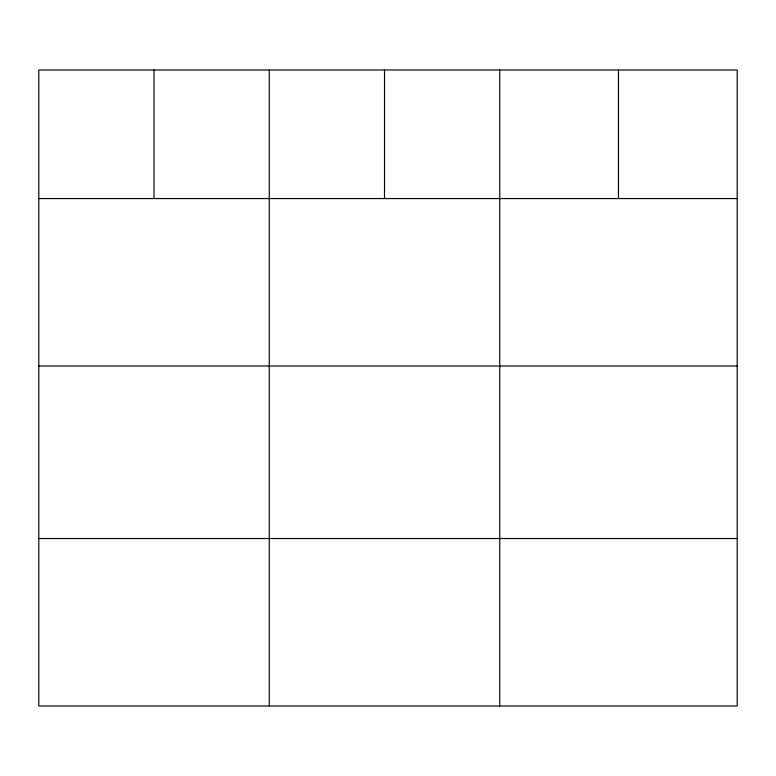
<?xml version="1.0" encoding="UTF-8"?>
<svg xmlns="http://www.w3.org/2000/svg" width="776" height="776" viewBox="0 0 776 776"><rect width="100%" height="100%" fill="white"/><g stroke="black" fill="none" stroke-linecap="round" stroke-linejoin="round"><path stroke-width="1.16" d="M737.2 366.02L737.2 70.015L38.8 70.015L38.8 705.985L737.2 705.985L737.2 366.02L38.8 366.02M38.8 198.569L737.2 198.569M38.8 538.534L737.2 538.534M618.472 70.015L618.472 198.569M499.744 70.015L499.744 705.985M384.508 70.015L384.508 198.569M269.272 70.015L269.272 705.985M154.036 70.015L154.036 198.569"/></g></svg>
